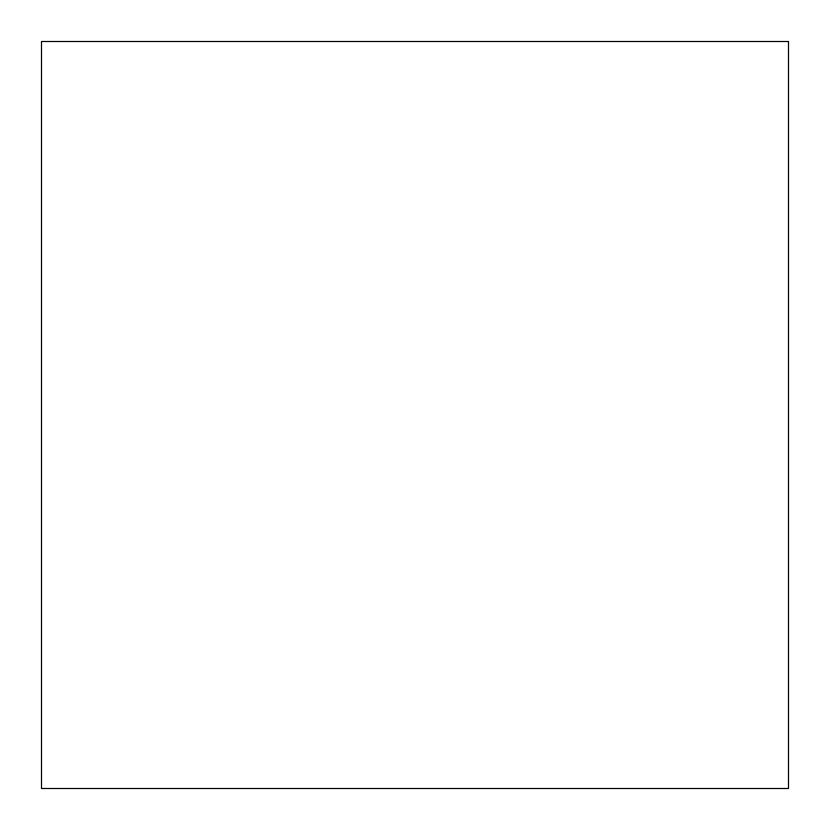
<?xml version="1.0" encoding="UTF-8"?>
<svg xmlns="http://www.w3.org/2000/svg" width="830" height="830" viewBox="0 0 830 830"><rect width="100%" height="100%" fill="white"/><g stroke="black" fill="none" stroke-linecap="round" stroke-linejoin="round"><path stroke-width="1.25" d="M788.5 41.5L41.5 41.5L41.5 788.5L788.5 788.5L788.5 41.5"/></g></svg>
